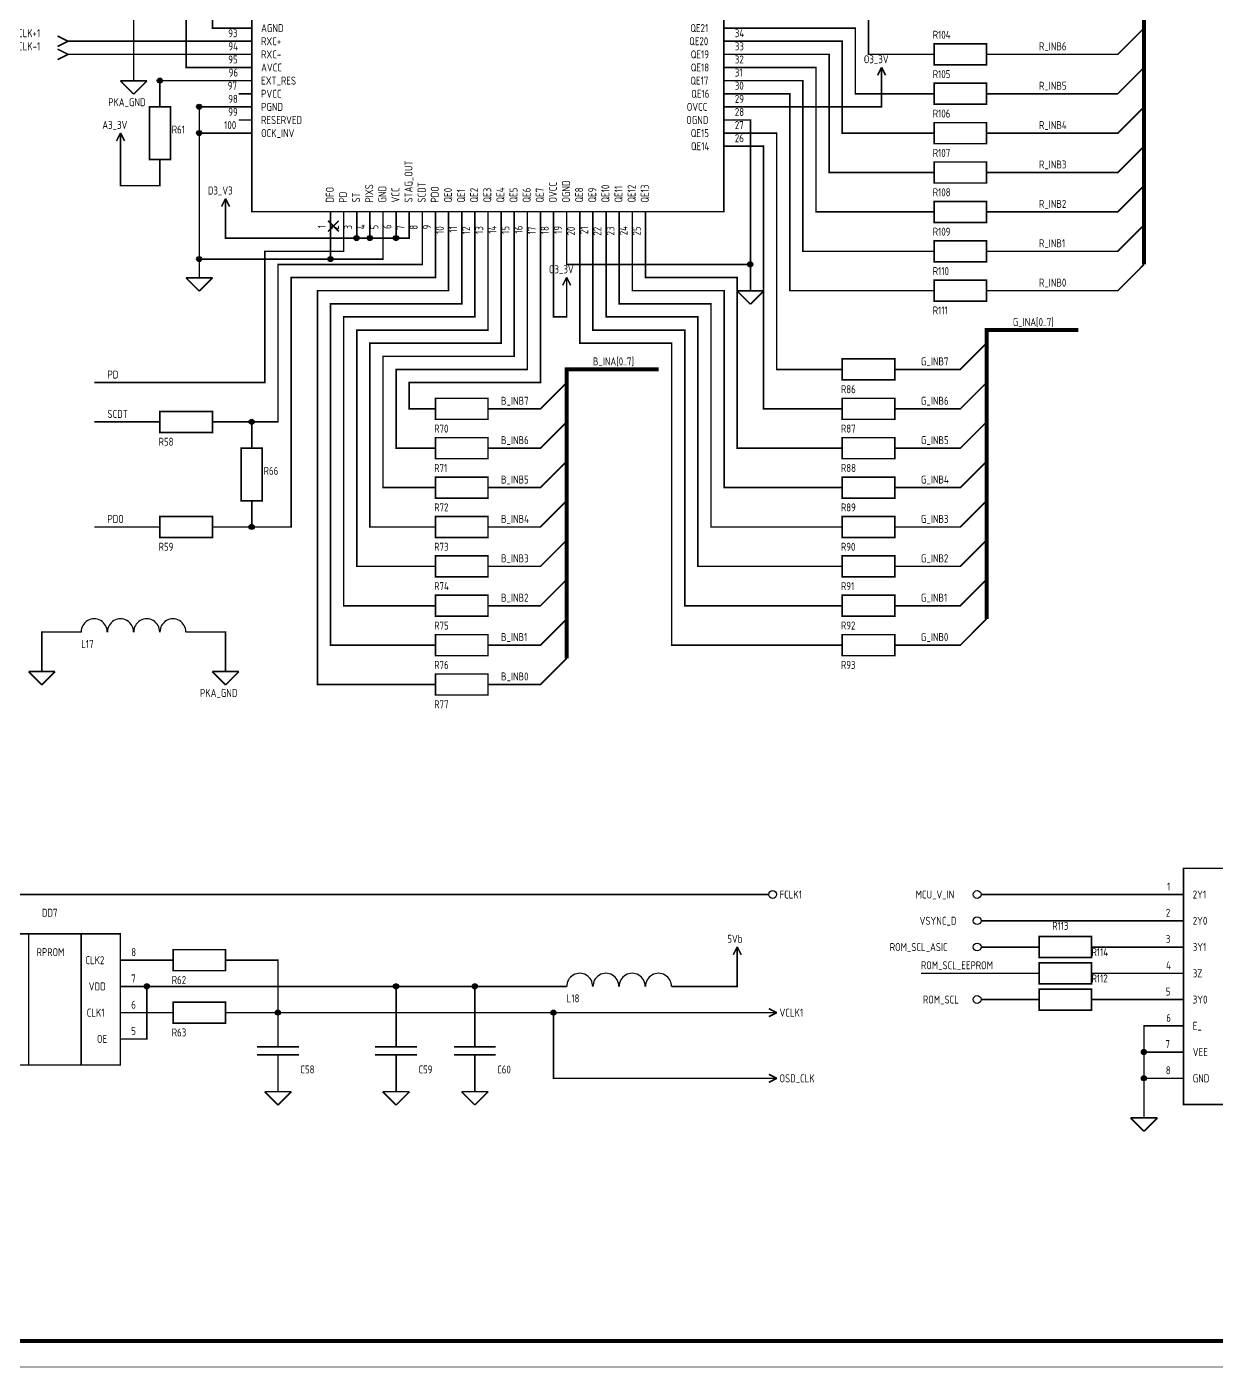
# Model space of a CAD drawing. Header units: millimetres. Extents: x 0 to 594, y 0 to 420.
# Drawn here: x 147.1 to 373.8, y 0 to 255.3 of the extents above; entities that cross this region are included whole.
import ezdxf

# ---------------------------------------------------------------- set-up
doc = ezdxf.new("R2010")
doc.units = ezdxf.units.MM
doc.layers.add('Sheet', color=7, linetype='Continuous')
doc.styles.get("Standard").update_dxf_attribs({"font": 'gost.TTF', "oblique": 15})

msp = doc.modelspace()

# ---------------------------------------------------------------- linework, layer by layer
at = {"layer": 'Sheet'}
for points, const_width in [([(0, 420), (593.96, 420), (593.96, 0.04), (0, 0.04), (0, 420)], 0.0991), ([(190, 302.5), (279.96, 302.5), (279.96, 220.04), (190, 220.04), (190, 302.5)], 0.3), ([(167.5, 247.5), (167.5, 267.5), (182.5, 267.5)], 0.3), ([(187.5, 247.5), (177.5, 247.5), (177.5, 265)], 0.3), ([(360, 210), (360, 265), (377.5, 265)], 0.749), ([(182.5, 262.5), (182.5, 255), (187.5, 255)], 0.3), ([(282.5, 257.5), (307.5, 257.5), (307.5, 250), (317.5, 250)], 0.3), ([(155, 252.5), (153, 253.5)], 0.3), ([(190, 255), (187.5, 255)], 0.3), ([(280, 255), (282.5, 255)], 0.3), ([(282.5, 255), (305, 255), (305, 242.5), (317.5, 242.5)], 0.3), ([(332.5, 250), (355, 250), (357.5, 252.5), (360, 255)], 0.3), ([(155, 252.5), (153, 251.5)], 0.3), ([(155, 250), (153, 251)], 0.3), ([(160.5, 252.5), (155, 252.5)], 0.3), ([(160, 252.5), (162.5, 252.5)], 0.3), ([(187.5, 252.5), (185, 252.5), (162.5, 252.5)], 0.3), ([(190, 252.5), (187.5, 252.5)], 0.3), ([(280, 252.5), (282.5, 252.5)], 0.3), ([(282.5, 252.5), (302.5, 252.5), (302.5, 235), (317.5, 235)], 0.3), ([(320, 250), (320, 252), (330, 252), (330, 248), (320, 248), (320, 250)], 0.3), ([(155, 250), (153, 249)], 0.3), ([(160.5, 250), (155, 250)], 0.3), ([(160, 250), (162.5, 250)], 0.3), ([(162.5, 250), (180, 250), (187.5, 250)], 0.3), ([(167.5, 247.5), (167.5, 244.96)], 0.3), ([(190, 250), (187.5, 250)], 0.3), ([(190, 247.5), (187.5, 247.5)], 0.3), ([(280, 250), (282.5, 250)], 0.3), ([(280, 247.5), (282.5, 247.5)], 0.3), ([(282.5, 250), (300, 250), (300, 227.5), (317.5, 227.5)], 0.3), ([(282.5, 247.5), (297.5, 247.5), (297.5, 220), (317.5, 220)], 0.3), ([(310, 247.54), (309.24, 246.02)], 0.3), ([(310, 247.54), (310.76, 246.02)], 0.3), ([(310, 245), (310, 247.54)], 0.3), ([(320, 250), (317.5, 250)], 0.3), ([(330, 250), (332.5, 250)], 0.3), ([(332.5, 242.5), (355, 242.5), (357.5, 245), (360, 247.5)], 0.3), ([(164.96, 244.96), (170.04, 244.96)], 0.3), ([(164.96, 244.96), (167.5, 242.42)], 0.3), ([(170.04, 244.96), (167.5, 242.42)], 0.3), ([(172.5, 242.5), (172.5, 245)], 0.3), ([(172.5, 245), (172.5, 245), (187.5, 245)], 0.3), ([(190, 245), (187.5, 245)], 0.3), ([(280, 245), (282.5, 245)], 0.3), ([(282.5, 245), (295, 245), (295, 212.5), (317.5, 212.5)], 0.3), ([(282.5, 240), (310, 240), (310, 245)], 0.3), ([(172.5, 240), (172.5, 242.5)], 0.3), ([(190, 242.5), (187.5, 242.5)], 0.3), ([(280, 242.5), (282.5, 242.5)], 0.3), ([(282.5, 242.5), (292.5, 242.5), (292.5, 205), (317.5, 205)], 0.3), ([(320, 242.5), (317.5, 242.5)], 0.3), ([(320, 242.5), (320, 244.5), (330, 244.5), (330, 240.5), (320, 240.5), (320, 242.5)], 0.3), ([(330, 242.5), (332.5, 242.5)], 0.3), ([(172.5, 230), (170.5, 230), (170.5, 240), (174.5, 240), (174.5, 230), (172.5, 230)], 0.3), ([(180, 240), (180, 240), (187.5, 240)], 0.3), ([(180, 210), (180, 211), (180, 235), (180, 240)], 0.3), ([(190, 240), (187.5, 240)], 0.3), ([(280, 240), (282.5, 240)], 0.3), ([(332.5, 235), (355, 235), (357.5, 237.5), (360, 240)], 0.3), ([(190, 237.5), (187.5, 237.5)], 0.3), ([(280, 237.5), (282.5, 237.5)], 0.3), ([(282.5, 237.5), (285, 237.5), (285, 210)], 0.3), ([(165, 235.04), (164.24, 233.52)], 0.3), ([(165, 235.04), (165.76, 233.52)], 0.3), ([(165, 232.5), (165, 235.04)], 0.3), ([(180, 235), (187.5, 235), (187.5, 235)], 0.3), ([(190, 235), (187.5, 235)], 0.3), ([(280, 235), (282.5, 235)], 0.3), ([(282.5, 235), (290, 235), (290, 190), (300, 190)], 0.3), ([(320, 235), (317.5, 235)], 0.3), ([(320, 235), (320, 237), (330, 237), (330, 233), (320, 233), (320, 235)], 0.3), ([(330, 235), (332.5, 235)], 0.3), ([(172.5, 227.5), (172.5, 225), (165, 225), (165, 232.5)], 0.3), ([(280, 232.5), (282.5, 232.5)], 0.3), ([(282.5, 232.5), (287.5, 232.5), (287.5, 182.5), (300, 182.5)], 0.3), ([(332.5, 227.5), (355, 227.5), (357.5, 230), (360, 232.5)], 0.3), ([(172.5, 230), (172.5, 227.5)], 0.3), ([(320, 227.5), (317.5, 227.5)], 0.3), ([(320, 227.5), (320, 229.5), (330, 229.5), (330, 225.5), (320, 225.5), (320, 227.5)], 0.3), ([(330, 227.5), (332.5, 227.5)], 0.3), ([(332.5, 220), (355, 220), (357.5, 222.5), (360, 225)], 0.3), ([(185, 222.54), (184.24, 221.02)], 0.3), ([(185, 222.54), (185.76, 221.02)], 0.3), ([(185, 220), (185, 222.54)], 0.3), ([(320, 220), (320, 222), (330, 222), (330, 218), (320, 218), (320, 220)], 0.3), ([(185, 220), (185, 215), (220, 215), (220, 217.5)], 0.3), ([(205, 220), (205, 217.5)], 0.3), ([(207.5, 220), (207.5, 217.5)], 0.3), ([(210, 220), (210, 217.5)], 0.3), ([(212.5, 220), (212.5, 217.5)], 0.3), ([(215, 220), (215, 217.5)], 0.3), ([(217.5, 220), (217.5, 217.5)], 0.3), ([(220, 220), (220, 217.5)], 0.3), ([(222.5, 220), (222.5, 217.5)], 0.3), ([(225, 220), (225, 217.5)], 0.3), ([(227.5, 220), (227.5, 217.5)], 0.3), ([(230, 220), (230, 217.5)], 0.3), ([(232.5, 220), (232.5, 217.5)], 0.3), ([(235, 220), (235, 217.5)], 0.3), ([(237.5, 220), (237.5, 217.5)], 0.3), ([(240, 220), (240, 217.5)], 0.3), ([(242.5, 220), (242.5, 217.5)], 0.3), ([(245, 220), (245, 217.5)], 0.3), ([(247.5, 220), (247.5, 217.5)], 0.3), ([(250, 220), (250, 217.5)], 0.3), ([(252.5, 220), (252.5, 217.5)], 0.3), ([(255, 220), (255, 217.5)], 0.3), ([(257.5, 220), (257.5, 217.5)], 0.3), ([(260, 220), (260, 217.5)], 0.3), ([(262.5, 220), (262.5, 217.5)], 0.3), ([(265, 220), (265, 217.5)], 0.3), ([(320, 220), (317.5, 220)], 0.3), ([(330, 220), (332.5, 220)], 0.3), ([(207.5, 217.5), (207.5, 212.5), (192.5, 212.5), (192.5, 187.5), (160, 187.5)], 0.3), ([(185, 160), (190, 160), (197.5, 160), (197.5, 207.5), (225, 207.5), (225, 217.5)], 0.3), ([(185, 180), (190, 180), (195, 180), (195, 210), (222.5, 210), (222.5, 217.5)], 0.3), ([(227.5, 217.5), (227.5, 205), (202.5, 205), (202.5, 130), (222.5, 130)], 0.3), ([(204.53, 216.28), (206.56, 218.31)], 0.3), ([(204.53, 218.31), (206.56, 216.28)], 0.3), ([(230, 217.5), (230, 202.5), (205, 202.5), (205, 137.5), (222.5, 137.5)], 0.3), ([(205, 217.5), (205, 211), (215, 211), (215, 217.5)], 0.3), ([(232.5, 217.5), (232.5, 200), (207.5, 200), (207.5, 145), (222.5, 145)], 0.3), ([(235, 217.5), (235, 197.5), (210, 197.5), (210, 152.5), (222.5, 152.5)], 0.3), ([(212.5, 217.5), (212.5, 215), (210, 215), (210, 217.5)], 0.3), ([(237.5, 217.5), (237.5, 195), (212.5, 195), (212.5, 160), (222.5, 160)], 0.3), ([(240, 217.5), (240, 192.5), (215, 192.5), (215, 167.5), (222.5, 167.5)], 0.3), ([(242.5, 217.5), (242.5, 190), (217.5, 190), (217.5, 175), (222.5, 175)], 0.3), ([(217.5, 215), (217.5, 217.5)], 0.3), ([(245, 217.5), (245, 187.5), (220, 187.5), (220, 182.5), (222.5, 182.5)], 0.3), ([(247.5, 217.5), (247.5, 200), (250, 200), (250, 205)], 0.3), ([(250, 217.5), (250, 210), (285, 210)], 0.3), ([(252.5, 217.5), (252.5, 195), (270, 195), (270, 137.5), (300, 137.5)], 0.3), ([(255, 217.5), (255, 197.5), (272.5, 197.5), (272.5, 145), (300, 145)], 0.3), ([(257.5, 217.5), (257.5, 200), (275, 200), (275, 152.5), (300, 152.5)], 0.3), ([(260, 217.5), (260, 202.5), (277.5, 202.5), (277.5, 160), (300, 160)], 0.3), ([(262.5, 217.5), (262.5, 205), (280, 205), (280, 167.5), (300, 167.5)], 0.3), ([(265, 217.5), (265, 207.5), (282.5, 207.5), (282.5, 175), (300, 175)], 0.3), ([(332.5, 212.5), (355, 212.5), (357.5, 215), (360, 217.5)], 0.3), ([(320, 212.5), (320, 214.5), (330, 214.5), (330, 210.5), (320, 210.5), (320, 212.5)], 0.3), ([(320, 212.5), (317.5, 212.5)], 0.3), ([(330, 212.5), (332.5, 212.5)], 0.3), ([(180, 211), (205, 211)], 0.3), ([(180, 210), (180, 207.46)], 0.3), ([(285, 210), (285, 207.5)], 0.3), ([(332.5, 205), (355, 205), (357.5, 207.5), (360, 210)], 0.3), ([(177.46, 207.46), (182.54, 207.46)], 0.3), ([(177.46, 207.46), (180, 204.92)], 0.3), ([(182.54, 207.46), (180, 204.92)], 0.3), ([(250, 207.54), (249.24, 206.02)], 0.3), ([(250, 207.54), (250.76, 206.02)], 0.3), ([(250, 205), (250, 207.54)], 0.3), ([(285, 207.5), (285, 204.96)], 0.3), ([(320, 205), (320, 207), (330, 207), (330, 203), (320, 203), (320, 205)], 0.3), ([(282.46, 204.96), (287.54, 204.96)], 0.3), ([(282.46, 204.96), (285, 202.42)], 0.3), ([(287.54, 204.96), (285, 202.42)], 0.3), ([(320, 205), (317.5, 205)], 0.3), ([(330, 205), (332.5, 205)], 0.3), ([(330, 142.5), (330, 197.5), (347.5, 197.5)], 0.749), ([(315, 190), (325, 190), (327.5, 192.5), (330, 195)], 0.3), ([(302.5, 190), (302.5, 192), (312.5, 192), (312.5, 188), (302.5, 188), (302.5, 190)], 0.3), ([(250, 135), (250, 190), (267.5, 190)], 0.749), ([(302.5, 190), (300, 190)], 0.3), ([(312.5, 190), (315, 190)], 0.3), ([(237.5, 182.5), (245, 182.5), (250, 187.5)], 0.3), ([(315, 182.5), (325, 182.5), (327.5, 185), (330, 187.5)], 0.3), ([(225, 182.5), (225, 184.5), (235, 184.5), (235, 180.5), (225, 180.5), (225, 182.5)], 0.3), ([(302.5, 182.5), (302.5, 184.5), (312.5, 184.5), (312.5, 180.5), (302.5, 180.5), (302.5, 182.5)], 0.3), ([(182.5, 180), (182.5, 178), (172.5, 178), (172.5, 182), (182.5, 182), (182.5, 180)], 0.3), ([(225, 182.5), (222.5, 182.5)], 0.3), ([(235, 182.5), (237.5, 182.5)], 0.3), ([(302.5, 182.5), (300, 182.5)], 0.3), ([(312.5, 182.5), (315, 182.5)], 0.3), ([(170, 180), (160, 180)], 0.3), ([(172.5, 180), (170, 180)], 0.3), ([(182.5, 180), (185, 180)], 0.3), ([(190, 180), (190, 177.5)], 0.3), ([(237.5, 175), (245, 175), (250, 180)], 0.3), ([(315, 175), (325, 175), (327.5, 177.5), (330, 180)], 0.3), ([(190, 175), (190, 177.5)], 0.3), ([(225, 175), (225, 177), (235, 177), (235, 173), (225, 173), (225, 175)], 0.3), ([(302.5, 175), (302.5, 177), (312.5, 177), (312.5, 173), (302.5, 173), (302.5, 175)], 0.3), ([(190, 165), (188, 165), (188, 175), (192, 175), (192, 165), (190, 165)], 0.3), ([(225, 175), (222.5, 175)], 0.3), ([(235, 175), (237.5, 175)], 0.3), ([(302.5, 175), (300, 175)], 0.3), ([(312.5, 175), (315, 175)], 0.3), ([(237.5, 167.5), (245, 167.5), (250, 172.5)], 0.3), ([(315, 167.5), (325, 167.5), (327.5, 170), (330, 172.5)], 0.3), ([(225, 167.5), (225, 169.5), (235, 169.5), (235, 165.5), (225, 165.5), (225, 167.5)], 0.3), ([(302.5, 167.5), (302.5, 169.5), (312.5, 169.5), (312.5, 165.5), (302.5, 165.5), (302.5, 167.5)], 0.3), ([(225, 167.5), (222.5, 167.5)], 0.3), ([(235, 167.5), (237.5, 167.5)], 0.3), ([(302.5, 167.5), (300, 167.5)], 0.3), ([(312.5, 167.5), (315, 167.5)], 0.3), ([(190, 165), (190, 162.5)], 0.3), ([(237.5, 160), (245, 160), (250, 165)], 0.3), ([(315, 160), (325, 160), (327.5, 162.5), (330, 165)], 0.3), ([(182.5, 160), (182.5, 158), (172.5, 158), (172.5, 162), (182.5, 162), (182.5, 160)], 0.3), ([(190, 160), (190, 162.5)], 0.3), ([(225, 160), (225, 162), (235, 162), (235, 158), (225, 158), (225, 160)], 0.3), ([(302.5, 160), (302.5, 162), (312.5, 162), (312.5, 158), (302.5, 158), (302.5, 160)], 0.3), ([(170, 160), (160, 160)], 0.3), ([(172.5, 160), (170, 160)], 0.3), ([(182.5, 160), (185, 160)], 0.3), ([(225, 160), (222.5, 160)], 0.3), ([(235, 160), (237.5, 160)], 0.3), ([(302.5, 160), (300, 160)], 0.3), ([(312.5, 160), (315, 160)], 0.3), ([(237.5, 152.5), (245, 152.5), (250, 157.5)], 0.3), ([(315, 152.5), (325, 152.5), (327.5, 155), (330, 157.5)], 0.3), ([(225, 152.5), (225, 154.5), (235, 154.5), (235, 150.5), (225, 150.5), (225, 152.5)], 0.3), ([(302.5, 152.5), (302.5, 154.5), (312.5, 154.5), (312.5, 150.5), (302.5, 150.5), (302.5, 152.5)], 0.3), ([(225, 152.5), (222.5, 152.5)], 0.3), ([(235, 152.5), (237.5, 152.5)], 0.3), ([(302.5, 152.5), (300, 152.5)], 0.3), ([(312.5, 152.5), (315, 152.5)], 0.3), ([(237.5, 145), (245, 145), (250, 150)], 0.3), ([(315, 145), (325, 145), (327.5, 147.5), (330, 150)], 0.3), ([(225, 145), (225, 147), (235, 147), (235, 143), (225, 143), (225, 145)], 0.3), ([(302.5, 145), (302.5, 147), (312.5, 147), (312.5, 143), (302.5, 143), (302.5, 145)], 0.3), ([(225, 145), (222.5, 145)], 0.3), ([(235, 145), (237.5, 145)], 0.3), ([(302.5, 145), (300, 145)], 0.3), ([(312.5, 145), (315, 145)], 0.3), ([(237.5, 137.5), (245, 137.5), (250, 142.5)], 0.3), ([(315, 137.5), (325, 137.5), (327.5, 140), (330, 142.5)], 0.3), ([(155, 140), (150, 140), (150, 135)], 0.3), ([(157.5, 140), (155, 140)], 0.3), ([(177.5, 140), (180, 140)], 0.3), ([(180, 140), (185, 140), (185, 135)], 0.3), ([(225, 137.5), (225, 139.5), (235, 139.5), (235, 135.5), (225, 135.5), (225, 137.5)], 0.3), ([(302.5, 137.5), (302.5, 139.5), (312.5, 139.5), (312.5, 135.5), (302.5, 135.5), (302.5, 137.5)], 0.3), ([(225, 137.5), (222.5, 137.5)], 0.3), ([(235, 137.5), (237.5, 137.5)], 0.3), ([(302.5, 137.5), (300, 137.5)], 0.3), ([(312.5, 137.5), (315, 137.5)], 0.3), ([(150, 135), (150, 132.46)], 0.3), ([(185, 135), (185, 132.46)], 0.3), ([(237.5, 130), (245, 130), (250, 135)], 0.3), ([(147.46, 132.46), (152.54, 132.46)], 0.3), ([(147.46, 132.46), (150, 129.92)], 0.3), ([(152.54, 132.46), (150, 129.92)], 0.3), ([(182.46, 132.46), (187.54, 132.46)], 0.3), ([(182.46, 132.46), (185, 129.92)], 0.3), ([(187.54, 132.46), (185, 129.92)], 0.3), ([(225, 130), (225, 132), (235, 132), (235, 128), (225, 128), (225, 130)], 0.3), ([(225, 130), (222.5, 130)], 0.3), ([(235, 130), (237.5, 130)], 0.3), ([(367.5, 95), (389.96, 95), (389.96, 50.04), (367.5, 50.04), (367.5, 95)], 0.3), ([(287.5, 90), (132.5, 90), (132.5, 77.5), (137.5, 77.5)], 0.3), ([(287.5, 90), (288.52, 90)], 0.3), ([(330, 90), (328.98, 90)], 0.3), ([(330, 90), (365, 90)], 0.3), ([(367.5, 90), (365, 90)], 0.3), ([(330, 85), (328.98, 85)], 0.3), ([(330, 85), (365, 85)], 0.3), ([(367.5, 85), (365, 85)], 0.3), ([(140, 82.5), (164.96, 82.5), (164.96, 57.54), (140, 57.54), (140, 82.5)], 0.3), ([(147.5, 82.5), (147.5, 57.5)], 0.3), ([(157.5, 82.5), (157.5, 57.5)], 0.3), ([(340, 80), (340, 82), (350, 82), (350, 78), (340, 78), (340, 80)], 0.3), ([(175, 77.5), (175, 79.5), (185, 79.5), (185, 75.5), (175, 75.5), (175, 77.5)], 0.3), ([(282.5, 80.04), (281.74, 78.52)], 0.3), ([(282.5, 80.04), (283.26, 78.52)], 0.3), ([(282.5, 77.5), (282.5, 80.04)], 0.3), ([(330, 80), (328.98, 80)], 0.3), ([(330, 80), (337.5, 80)], 0.3), ([(340, 80), (337.5, 80)], 0.3), ([(350, 80), (352.5, 80)], 0.3), ([(352.5, 80), (365, 80)], 0.3), ([(367.5, 80), (365, 80)], 0.3), ([(165, 77.5), (167.5, 77.5)], 0.3), ([(167.5, 77.5), (172.5, 77.5)], 0.3), ([(175, 77.5), (172.5, 77.5)], 0.3), ([(185, 77.5), (187.5, 77.5)], 0.3), ([(187.5, 77.5), (195, 77.5), (195, 67.5), (195, 63.5)], 0.3), ([(272.5, 72.5), (282.5, 72.5), (282.5, 77.5)], 0.3), ([(350, 75), (350, 77), (340, 77), (340, 73), (350, 73), (350, 75)], 0.3), ([(337.5, 75), (317.5, 75)], 0.3), ([(340, 75), (337.5, 75)], 0.3), ([(350, 75), (352.5, 75)], 0.3), ([(365, 75), (352.5, 75)], 0.3), ([(367.5, 75), (365, 75)], 0.3), ([(165, 72.5), (167.5, 72.5)], 0.3), ([(167.5, 62.5), (170, 62.5), (170, 72.5), (167.5, 72.5)], 0.3), ([(170, 72.5), (217.5, 72.5), (217.5, 63.5)], 0.3), ([(217.5, 72.5), (232.5, 72.5), (232.5, 63.5)], 0.3), ([(232.5, 72.5), (247.5, 72.5)], 0.3), ([(250, 72.5), (247.5, 72.5)], 0.3), ([(270, 72.5), (272.5, 72.5)], 0.3), ([(340, 70), (340, 72), (350, 72), (350, 68), (340, 68), (340, 70)], 0.3), ([(175, 67.5), (175, 69.5), (185, 69.5), (185, 65.5), (175, 65.5), (175, 67.5)], 0.3), ([(330, 70), (328.98, 70)], 0.3), ([(330, 70), (337.5, 70)], 0.3), ([(340, 70), (337.5, 70)], 0.3), ([(350, 70), (352.5, 70)], 0.3), ([(352.5, 70), (365, 70)], 0.3), ([(367.5, 70), (365, 70)], 0.3), ([(165, 67.5), (167.5, 67.5)], 0.3), ([(167.5, 67.5), (172.5, 67.5)], 0.3), ([(175, 67.5), (172.5, 67.5)], 0.3), ([(185, 67.5), (187.5, 67.5)], 0.3), ([(187.5, 67.5), (195, 67.5)], 0.3), ([(195, 67.5), (247.5, 67.5), (287.5, 67.5)], 0.3), ([(247.5, 67.5), (247.5, 55), (287.5, 55)], 0.3), ([(287.5, 67.5), (290.04, 67.5)], 0.3), ([(290.04, 67.5), (288.52, 68.26)], 0.3), ([(290.04, 67.5), (288.52, 66.74)], 0.3), ([(365, 65), (360, 65), (360, 60), (360, 55), (360, 50)], 0.3), ([(367.5, 65), (365, 65)], 0.3), ([(165, 62.5), (167.5, 62.5)], 0.3), ([(195, 61), (195, 63.5)], 0.3), ([(217.5, 61), (217.5, 63.5)], 0.3), ([(232.5, 61), (232.5, 63.5)], 0.3), ([(191, 61), (199, 61)], 0.3), ([(199, 59.5), (191, 59.5)], 0.3), ([(195, 59.5), (195, 57)], 0.3), ([(213.5, 61), (221.5, 61)], 0.3), ([(221.5, 59.5), (213.5, 59.5)], 0.3), ([(217.5, 59.5), (217.5, 57)], 0.3), ([(228.5, 61), (236.5, 61)], 0.3), ([(236.5, 59.5), (228.5, 59.5)], 0.3), ([(232.5, 59.5), (232.5, 57)], 0.3), ([(360, 60), (365, 60)], 0.3), ([(367.5, 60), (365, 60)], 0.3), ([(195, 57), (195, 55)], 0.3), ([(217.5, 57), (217.5, 55)], 0.3), ([(232.5, 57), (232.5, 55)], 0.3), ([(195, 55), (195, 52.46)], 0.3), ([(217.5, 55), (217.5, 52.46)], 0.3), ([(232.5, 55), (232.5, 52.46)], 0.3), ([(287.5, 55), (290.04, 55)], 0.3), ([(290.04, 55), (288.52, 55.76)], 0.3), ([(290.04, 55), (288.52, 54.24)], 0.3), ([(365, 55), (360, 55)], 0.3), ([(367.5, 55), (365, 55)], 0.3), ([(192.46, 52.46), (197.54, 52.46)], 0.3), ([(192.46, 52.46), (195, 49.92)], 0.3), ([(197.54, 52.46), (195, 49.92)], 0.3), ([(214.96, 52.46), (220.04, 52.46)], 0.3), ([(214.96, 52.46), (217.5, 49.92)], 0.3), ([(220.04, 52.46), (217.5, 49.92)], 0.3), ([(229.96, 52.46), (235.04, 52.46)], 0.3), ([(229.96, 52.46), (232.5, 49.92)], 0.3), ([(235.04, 52.46), (232.5, 49.92)], 0.3), ([(360, 50), (360, 47.46)], 0.3), ([(357.46, 47.46), (362.54, 47.46)], 0.3), ([(357.46, 47.46), (360, 44.92)], 0.3), ([(362.54, 47.46), (360, 44.92)], 0.3), ([(589, 5), (8, 5)], 0.749)]:
    msp.add_lwpolyline(points, dxfattribs=dict(at, const_width=const_width))
at = {"layer": 'Sheet', "const_width": 0.508}
for points in [[(172.25, 245, 1), (172.75, 245, 1)], [(179.75, 240, 1), (180.25, 240, 1)], [(179.75, 235, 1), (180.25, 235, 1)], [(209.75, 215, 1), (210.25, 215, 1)], [(212.25, 215, 1), (212.75, 215, 1)], [(217.25, 215, 1), (217.75, 215, 1)], [(179.75, 211, 1), (180.25, 211, 1)], [(204.75, 211, 1), (205.25, 211, 1)], [(284.75, 210, 1), (285.25, 210, 1)], [(189.75, 180, 1), (190.25, 180, 1)], [(189.75, 160, 1), (190.25, 160, 1)], [(169.75, 72.5, 1), (170.25, 72.5, 1)], [(217.25, 72.5, 1), (217.75, 72.5, 1)], [(232.25, 72.5, 1), (232.75, 72.5, 1)], [(194.75, 67.5, 1), (195.25, 67.5, 1)], [(247.25, 67.5, 1), (247.75, 67.5, 1)], [(359.75, 60, 1), (360.25, 60, 1)], [(359.75, 55, 1), (360.25, 55, 1)]]:
    msp.add_lwpolyline(points, format="xyb", close=True, dxfattribs=at)
at = {"layer": 'Sheet'}
for centre, radius in [((179.98, 240.02), 0.486), ((179.98, 240.02), 0.486), ((179.98, 240.02), 0.486), ((179.98, 240.02), 0.486), ((179.98, 235.02), 0.486), ((179.98, 235.02), 0.486), ((179.98, 235.02), 0.486), ((179.98, 235.02), 0.486), ((209.98, 215.02), 0.486), ((209.98, 215.02), 0.486), ((212.48, 215.02), 0.486), ((212.48, 215.02), 0.486), ((217.48, 215.02), 0.486), ((217.48, 215.02), 0.486), ((189.98, 160.02), 0.486), ((189.98, 160.02), 0.486), ((189.98, 160.02), 0.486), ((189.98, 160.02), 0.486), ((328.2, 70.02), 0.741), ((359.98, 60.02), 0.486), ((359.98, 60.02), 0.486), ((359.98, 60.02), 0.486), ((359.98, 60.02), 0.486), ((359.98, 55.02), 0.486), ((359.98, 55.02), 0.486), ((359.98, 55.02), 0.486), ((359.98, 55.02), 0.486)]:
    msp.add_circle(centre, radius, dxfattribs=at)
for centre, start, end in [((159.98, 140.02), 359.5081, 180.5001), ((164.98, 140.02), 359.5081, 180.5001), ((169.98, 140.02), 359.5081, 180.5001), ((174.98, 140.02), 359.5083, 180.5003), ((252.48, 72.52), 359.5126, 180.4957), ((257.48, 72.52), 359.5126, 180.4957), ((262.48, 72.52), 359.5125, 180.4957), ((267.48, 72.52), 359.5125, 180.4957)]:
    msp.add_arc(centre, 2.48, start, end, dxfattribs=at)
for centre, major_axis, ratio in [((172.48, 245.02), (0.488, 0), 0.997292), ((172.48, 245.02), (0.488, 0), 0.997292), ((172.48, 245.02), (0.488, 0), 0.997292), ((172.48, 245.02), (0.488, 0), 0.997292), ((179.98, 211.02), (0.486, 0), 0.999979), ((179.98, 211.02), (0.486, 0), 0.999979), ((179.98, 211.02), (0.486, 0), 0.999979), ((179.98, 211.02), (0.486, 0), 0.999979), ((204.98, 211.02), (0.488, 0), 0.997271), ((204.98, 211.02), (0.488, 0), 0.997271), ((204.98, 211.02), (0.488, 0), 0.997271), ((204.98, 211.02), (0.488, 0), 0.997271), ((284.98, 210.02), (0, 0.488), 0.997292), ((284.98, 210.02), (0, 0.488), 0.997292), ((284.98, 210.02), (0, 0.488), 0.997292), ((284.98, 210.02), (0, 0.488), 0.997292), ((284.98, 210.02), (0, 0.488), 0.997292), ((284.98, 210.02), (0, 0.488), 0.997292), ((189.98, 180.02), (0, 0.488), 0.997271), ((189.98, 180.02), (0, 0.488), 0.997271), ((189.98, 180.02), (0, 0.488), 0.997271), ((189.98, 180.02), (0, 0.488), 0.997271), ((289.26, 90.02), (0.741, 0), 0.999986), ((328.2, 90.02), (0.741, 0), 0.999986), ((328.2, 85.02), (0.741, 0), 0.999986), ((328.2, 80.02), (0.741, 0), 0.999986), ((169.98, 72.52), (0, 0.488), 0.997261), ((169.98, 72.52), (0, 0.488), 0.997261), ((169.98, 72.52), (0, 0.488), 0.997261), ((169.98, 72.52), (0, 0.488), 0.997261), ((217.48, 72.52), (0, 0.488), 0.99725), ((217.48, 72.52), (0, 0.488), 0.99725), ((217.48, 72.52), (0, 0.488), 0.99725), ((217.48, 72.52), (0, 0.488), 0.99725), ((232.48, 72.52), (0, 0.488), 0.99725), ((232.48, 72.52), (0, 0.488), 0.99725), ((232.48, 72.52), (0, 0.488), 0.99725), ((232.48, 72.52), (0, 0.488), 0.99725), ((194.98, 67.52), (0.488, 0), 0.997271), ((194.98, 67.52), (0.488, 0), 0.997271), ((194.98, 67.52), (0.488, 0), 0.997271), ((194.98, 67.52), (0.488, 0), 0.997271), ((194.98, 67.52), (0.488, 0), 0.997271), ((194.98, 67.52), (0.488, 0), 0.997271), ((247.48, 67.52), (0.488, 0), 0.997292), ((247.48, 67.52), (0.488, 0), 0.997292), ((247.48, 67.52), (0.488, 0), 0.997292), ((247.48, 67.52), (0.488, 0), 0.997292)]:
    msp.add_ellipse(centre, major_axis=major_axis, ratio=ratio, dxfattribs=at)

# ---------------------------------------------------------------- texts
for s, height, p in [('AGND', 1.524, (191.78, 254.24)), ('QE21', 1.524, (273.56, 254.24)), ('RX_CLK+1', 1.524, (142.5, 253.27)), ('93', 1.524, (185.51, 253.27)), ('RXC+', 1.524, (191.78, 251.74)), ('QE20', 1.524, (273.34, 251.74)), ('34', 1.524, (282.03, 253.27)), ('R104', 1.524, (319.75, 252.97)), ('RX_CLK-1', 1.524, (142.5, 250.77)), ('94', 1.524, (185.55, 250.77)), ('RXC-', 1.524, (191.78, 249.24)), ('QE19', 1.524, (273.64, 249.24)), ('33', 1.524, (282.03, 250.77)), ('R_INB6', 1.524, (340, 250.77)), ('95', 1.524, (185.51, 248.27)), ('AVCC', 1.524, (191.78, 246.74)), ('QE18', 1.524, (273.64, 246.74)), ('32', 1.524, (282.03, 248.27)), ('O3_3V', 1.524, (306.61, 248.31)), ('96', 1.524, (185.59, 245.77)), ('EXT_RES', 1.524, (191.78, 244.24)), ('QE17', 1.524, (273.56, 244.24)), ('31', 1.524, (282.03, 245.77)), ('R105', 1.524, (319.75, 245.47)), ('97', 1.524, (185.42, 243.27)), ('PVCC', 1.524, (191.78, 241.74)), ('QE16', 1.524, (273.73, 241.74)), ('30', 1.524, (282.03, 243.27)), ('R_INB5', 1.524, (340, 243.27)), ('PKA_GND', 1.524, (162.64, 240.13)), ('98', 1.524, (185.51, 240.77)), ('PGND', 1.524, (191.78, 239.24)), ('OVCC', 1.524, (272.88, 239.24)), ('29', 1.524, (282.03, 240.77)), ('99', 1.524, (185.51, 238.27)), ('RESERVED', 1.524, (191.78, 236.74)), ('OGND', 1.524, (272.79, 236.74)), ('28', 1.524, (282.03, 238.27)), ('R106', 1.524, (319.75, 237.97)), ('A3_3V', 1.524, (161.52, 235.81)), ('R61', 1.524, (174.75, 234.93)), ('100', 1.524, (184.74, 235.77)), ('OCK_INV', 1.524, (191.78, 234.24)), ('QE15', 1.524, (273.64, 234.24)), ('27', 1.524, (282.03, 235.77)), ('R_INB4', 1.524, (340, 235.77)), ('QE14', 1.524, (273.68, 231.74)), ('26', 1.524, (282.03, 233.27)), ('R107', 1.524, (319.75, 230.47)), ('R_INB3', 1.524, (340, 228.27)), ('D3_V3', 1.524, (181.63, 223.31)), ('R108', 1.524, (319.75, 222.97)), ('R_INB2', 1.524, (340, 220.77)), ('R109', 1.524, (319.75, 215.47)), ('R_INB1', 1.524, (340, 213.27)), ('O3_3V', 1.524, (246.61, 208.31)), ('R110', 1.524, (319.75, 207.97)), ('R_INB0', 1.524, (340, 205.77)), ('R111', 1.524, (319.75, 200.47)), ('G_INA[0..7]', 1.524, (335, 198.27)), ('B_INA[0..7]', 1.524, (255, 190.77)), ('G_INB7', 1.524, (317.5, 190.77)), ('PD', 1.524, (162.5, 188.27)), ('R86', 1.524, (302.25, 185.47)), ('B_INB7', 1.524, (237.5, 183.27)), ('G_INB6', 1.524, (317.5, 183.27)), ('SCDT', 1.524, (162.5, 180.77)), ('R70', 1.524, (224.75, 177.97)), ('R87', 1.524, (302.25, 177.97)), ('R58', 1.524, (172.25, 175.47)), ('B_INB6', 1.524, (237.5, 175.77)), ('G_INB5', 1.524, (317.5, 175.77)), ('R66', 1.524, (192.25, 169.93)), ('R71', 1.524, (224.75, 170.47)), ('R88', 1.524, (302.25, 170.47)), ('B_INB5', 1.524, (237.5, 168.27)), ('G_INB4', 1.524, (317.5, 168.27)), ('R72', 1.524, (224.75, 162.97)), ('R89', 1.524, (302.25, 162.97)), ('PDO', 1.524, (162.5, 160.77)), ('B_INB4', 1.524, (237.5, 160.77)), ('G_INB3', 1.524, (317.5, 160.77)), ('R59', 1.524, (172.25, 155.47)), ('R73', 1.524, (224.75, 155.47)), ('R90', 1.524, (302.25, 155.47)), ('B_INB3', 1.524, (237.5, 153.27)), ('G_INB2', 1.524, (317.5, 153.27)), ('R74', 1.524, (224.75, 147.97)), ('R91', 1.524, (302.25, 147.97)), ('B_INB2', 1.524, (237.5, 145.77)), ('G_INB1', 1.524, (317.5, 145.77)), ('R75', 1.524, (224.75, 140.47)), ('R92', 1.524, (302.25, 140.47)), ('L17', 1.524, (157.5, 136.96)), ('B_INB1', 1.524, (237.5, 138.27)), ('G_INB0', 1.524, (317.5, 138.27)), ('R76', 1.524, (224.75, 132.97)), ('R93', 1.524, (302.25, 132.97)), ('B_INB0', 1.524, (237.5, 130.77)), ('PKA_GND', 1.524, (180.14, 127.63)), ('R77', 1.524, (224.75, 125.47)), ('1', 1.52, (364.41, 90.77)), ('FCLK1', 1.524, (290.55, 89.24)), ('MCU_V_IN', 1.524, (316.48, 89.24)), ('2Y1', 1.524, (369.28, 89.24)), ('DD7', 1.524, (150, 85.77)), ('2', 1.52, (364.15, 85.77)), ('VSYNC_D', 1.524, (317.24, 84.24)), ('R113', 1.524, (342.5, 83.27)), ('2Y0', 1.524, (369.28, 84.24)), ('5Vb', 1.524, (280.59, 80.81)), ('3', 1.52, (364.15, 80.77)), ('RPROM', 1.524, (149, 78.27)), ('8', 1.52, (167.03, 78.27)), ('ROM_SCL_ASIC', 1.524, (311.56, 79.24)), ('R114', 1.524, (350, 78.27)), ('3Y1', 1.524, (369.28, 79.24)), ('CLK2', 1.524, (158.3, 76.74)), ('ROM_SCL_EEPROM', 1.524, (317.5, 75.77)), ('4', 1.52, (364.2, 75.77)), ('7', 1.52, (167.03, 73.27)), ('R62', 1.524, (174.75, 72.97)), ('R112', 1.524, (350, 73.27)), ('3Z', 1.524, (369.28, 74.24)), ('VDD', 1.524, (158.94, 71.74)), ('5', 1.52, (364.15, 70.77)), ('6', 1.52, (167.03, 68.27)), ('L18', 1.524, (250, 69.46)), ('ROM_SCL', 1.524, (317.88, 69.24)), ('3Y0', 1.524, (369.28, 69.24)), ('CLK1', 1.524, (158.56, 66.74)), ('VCLK1', 1.524, (290.55, 66.74)), ('6', 1.52, (364.24, 65.77)), ('5', 1.52, (167.03, 63.27)), ('R63', 1.524, (174.75, 62.97)), ('E_', 1.524, (369.28, 64.24)), ('OE', 1.524, (160.51, 61.74)), ('7', 1.52, (364.07, 60.77)), ('VEE', 1.524, (369.28, 59.24)), ('C58', 1.524, (199.25, 55.93)), ('C59', 1.524, (221.75, 55.93)), ('C60', 1.524, (236.75, 55.93)), ('8', 1.52, (364.15, 55.77)), ('OSD_CLK', 1.524, (290.55, 54.24)), ('GND', 1.524, (369.28, 54.24))]:
    msp.add_text(s, height=height, dxfattribs=at).set_placement(p)
for s, height, p in [('STAG_OUT', 1.524, (220.63, 221.78)), ('DFO', 1.524, (205.63, 221.78)), ('PIXS', 1.524, (213.13, 221.78)), ('GND', 1.524, (215.63, 221.78)), ('SCDT', 1.524, (223.13, 221.78)), ('PDO', 1.524, (225.63, 221.78)), ('OVCC', 1.524, (248.13, 221.78)), ('OGND', 1.524, (250.63, 221.78)), ('QE10', 1.524, (258.13, 221.78)), ('QE11', 1.524, (260.63, 221.78)), ('QE12', 1.524, (263.13, 221.78)), ('QE13', 1.524, (265.63, 221.78)), ('PD', 1.524, (208.13, 221.78)), ('ST', 1.524, (210.63, 221.78)), ('VCC', 1.524, (218.13, 221.78)), ('QE0', 1.524, (228.13, 221.78)), ('QE1', 1.524, (230.63, 221.78)), ('QE2', 1.524, (233.13, 221.78)), ('QE3', 1.524, (235.63, 221.78)), ('QE4', 1.524, (238.13, 221.78)), ('QE5', 1.524, (240.63, 221.78)), ('QE6', 1.524, (243.13, 221.78)), ('QE7', 1.524, (245.63, 221.78)), ('QE8', 1.524, (253.13, 221.78)), ('QE9', 1.524, (255.63, 221.78)), ('1', 1.52, (204.1, 216.91)), ('2', 1.52, (206.6, 216.61)), ('3', 1.52, (209.1, 216.65)), ('4', 1.52, (211.6, 216.7)), ('5', 1.52, (214.1, 216.65)), ('6', 1.52, (216.6, 216.74)), ('7', 1.52, (219.1, 216.57)), ('8', 1.52, (221.6, 216.61)), ('9', 1.52, (224.1, 216.65)), ('10', 1.524, (226.6, 215.81)), ('11', 1.524, (229.1, 216.06)), ('12', 1.524, (231.6, 215.76)), ('13', 1.524, (234.1, 215.81)), ('14', 1.524, (236.6, 215.85)), ('15', 1.524, (239.1, 215.81)), ('16', 1.524, (241.6, 215.89)), ('17', 1.524, (244.1, 215.72)), ('18', 1.524, (246.6, 215.76)), ('19', 1.524, (249.1, 215.81)), ('20', 1.524, (251.6, 215.51)), ('21', 1.524, (254.1, 215.76)), ('22', 1.524, (256.6, 215.47)), ('23', 1.524, (259.1, 215.51)), ('24', 1.524, (261.6, 215.55)), ('25', 1.524, (264.1, 215.51))]:
    msp.add_text(s, height=height, rotation=90, dxfattribs=at).set_placement(p)

doc.saveas('drawing.dxf')
